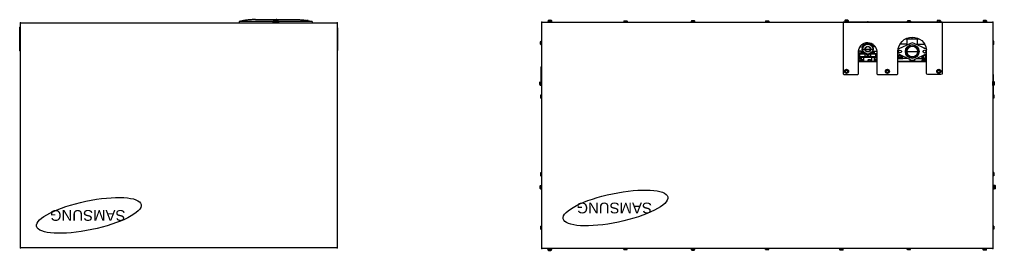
# Model space of a CAD drawing. Header units: millimetres. Extents: x -1305 to 107762, y -9150 to 56526.
# Drawn here: x 69840 to 72225, y 26356 to 26920 of the extents above; entities that cross this region are included whole.
import ezdxf

# ---------------------------------------------------------------- set-up
doc = ezdxf.new("R2010")
doc.units = ezdxf.units.MM
for name, color, linetype in [('DVM_OUTDOOR', 7, 'Continuous'), ('DVM_REPORT', 7, 'Continuous'), ('DVM_UNIT_BP', 7, 'Continuous'), ('DVM_UNIT_LP', 3, 'Continuous')]:
    doc.layers.add(name, color=color, linetype=linetype)
doc.styles.get("Standard").update_dxf_attribs({"font": 'arial.ttf'})

# ---------------------------------------------------------------- blocks, each defined once
blk = doc.blocks.new('OD_D_W_S_T')
at = {"layer": 'DVM_OUTDOOR', "color": 0, "linetype": 'Continuous'}
for p, q in [((-387, -274.5), (-387, 274.5)), ((-387, 274.5), (387, 274.5)), ((387, 274.5), (387, -274.5)), ((-387.9, -217.7), (-387.9, -207.2)), ((389, -217.7), (389, -207.2)), ((-387.9, -251.7), (-387.9, -217.7)), ((389, -251.7), (389, -217.7)), ((-387.9, -262.2), (-387.9, -251.7)), ((389, -262.2), (389, -251.7)), ((387, -274.5), (-387, -274.5)), ((-326.6, -274.5), (-326.6, -276.7)), ((-191.9, -282.5), (-286.5, -282.5)), ((-243.1, -277.5), (-231, -277.5)), ((-187.5, -282.5), (-191.9, -282.5)), ((-147.5, -276.7), (-147.5, -274.5))]:
    blk.add_line(p, q, dxfattribs=at)
for points in [[(-326.5, -276.9), (-326.5, -276.9, 0.004182), (-326.5, -276.9, 0.004129), (-326.5, -276.9, 0.004117), (-326.5, -276.9, 0.004158), (-326.5, -277, 0.004178), (-326.5, -277, 0.004193), (-326.5, -277, 0.004203), (-326.5, -277, 0.004223), (-326.5, -277, 0.004235), (-326.5, -277, 0.004253), (-326.5, -277, 0.004263), (-326.5, -277.1, 0.004277), (-326.5, -277.1, 0.00429), (-326.5, -277.1, 0.004312), (-326.5, -277.1, 0.00431), (-326.5, -277.1, 0.004296), (-326.5, -277.1, 0.004342), (-326.5, -277.2, 0.004443), (-326.4, -277.2, 0.004322), (-326.4, -277.2, 0.004043), (-326.4, -277.2, 0.004472), (-326.4, -277.2, 0.005345), (-326.4, -277.2, 0.004057), (-326.4, -277.3, 0.001386), (-326.4, -277.3, 0.00574), (-326.4, -277.3, 0.009896), (-326.4, -277.3, 0.004836), (-326.3, -277.3, 0.002557)], [(-325.8, -277.7), (-325.8, -277.7, -0.028493), (-325.8, -277.7, -0.022467), (-325.8, -277.7, -0.018074), (-325.8, -277.7, -0.01484), (-325.8, -277.7, -0.011976), (-325.8, -277.7, -0.009774), (-325.8, -277.7, -0.007947), (-325.8, -277.7, -0.006538), (-325.8, -277.7, -0.005362), (-325.8, -277.7, -0.004439), (-325.8, -277.7, -0.003666), (-325.8, -277.7, -0.003045), (-325.8, -277.7, -0.002524), (-325.8, -277.7, -0.002095), (-325.8, -277.7, -0.001736), (-325.8, -277.7, -0.001434), (-325.8, -277.7, -0.001181), (-325.8, -277.7, -0.000964), (-325.8, -277.7, -0.000783), (-325.8, -277.7, -0.000625), (-325.8, -277.7, -0.000494), (-325.8, -277.7, -0.000377), (-325.8, -277.7, -0.000281), (-325.8, -277.7, -0.000193), (-325.8, -277.7, -0.000123), (-325.8, -277.7, -0.000059), (-325.8, -277.7, -0.000005), (-325.8, -277.7, 0.000052), (-325.8, -277.7, 0.000081), (-325.8, -277.7, 0.000097), (-325.8, -277.7, 0.000157), (-325.8, -277.7, 0.000251), (-325.8, -277.7, 0.000174), (-325.8, -277.7, -0.000004), (-325.8, -277.7, 0.000342), (-325.8, -277.7, 0.000637), (-325.8, -277.7, 0.000281), (-325.8, -277.7, 0.000134)], [(-316, -279.8), (-315.9, -279.8, 0.00001), (-315.9, -279.8, 0.000011), (-315.8, -279.8, 0.000012), (-315.8, -279.8, 0.000013), (-315.7, -279.8, 0.000014), (-315.7, -279.9, 0.000015), (-315.6, -279.9, 0.000016), (-315.6, -279.9, 0.000018), (-315.5, -279.9, 0.000019), (-315.5, -279.9, 0.000021), (-315.4, -279.9, 0.000024), (-315.4, -279.9, 0.000026), (-315.4, -279.9, 0.000029), (-315.3, -279.9, 0.000033), (-315.3, -279.9, 0.000038), (-315.3, -279.9, 0.000043), (-315.2, -279.9, 0.00005), (-315.2, -279.9, 0.00006), (-315.2, -279.9, 0.00007), (-315.2, -279.9, 0.000078), (-315.1, -280, 0.000106), (-315.1, -280, 0.000164), (-315.1, -280, 0.000171), (-315.1, -280, 0.00007), (-315.1, -280, 0.000351), (-315.1, -280, 0.001446), (-315.1, -280, 0.002481), (-315.1, -280, 0.003655)], [(-316, -279.8), (-316, -279.8, 0.001607), (-316, -279.8, 0.001615), (-316, -279.8, 0.001636), (-316, -279.8, 0.001671), (-316, -279.8, 0.001701), (-316, -279.8, 0.001728), (-316, -279.8, 0.001755), (-316, -279.8, 0.001782), (-316, -279.8, 0.001808), (-316, -279.8, 0.001834), (-316, -279.8, 0.001858), (-316, -279.8, 0.001883), (-316, -279.8, 0.001906), (-316, -279.8, 0.001929), (-316, -279.8, 0.00195), (-316, -279.8, 0.001971), (-316, -279.8, 0.00199), (-316, -279.8, 0.00201), (-316, -279.8, 0.002027), (-316, -279.8, 0.002045), (-316, -279.8, 0.002059), (-316, -279.8, 0.002073), (-316, -279.8, 0.002087), (-316, -279.8, 0.002104), (-316, -279.8, 0.002109), (-316, -279.8, 0.002106), (-316, -279.8, 0.002133), (-316, -279.8, 0.002185), (-316, -279.8, 0.002127), (-316, -279.8, 0.001988), (-316, -279.8, 0.002201), (-316, -279.8, 0.002632), (-316, -279.8, 0.001991), (-316, -279.8, 0.000671), (-316, -279.8, 0.00282), (-316, -279.8, 0.004836), (-316, -279.8, 0.002346), (-316, -279.8, 0.001237)], [(-243.5, -276.5), (-243.3, -276.5, 0.000015), (-243, -276.5, 0.00002), (-242.8, -276.5, 0.000016), (-242.6, -276.5, 0.000001), (-242.4, -276.5, -0.000004), (-242.2, -276.5, 0), (-242, -276.5, 0.000001), (-241.8, -276.5, 0), (-241.5, -276.5, 0), (-241.3, -276.5, 0), (-241.1, -276.5, 0), (-240.9, -276.5, 0), (-240.7, -276.5, 0), (-240.5, -276.5, 0), (-240.3, -276.5, 0), (-240, -276.5, 0), (-239.8, -276.5, 0), (-239.6, -276.5, 0), (-239.4, -276.5, 0), (-239.2, -276.5, 0), (-239, -276.5, 0), (-238.7, -276.5, 0), (-238.5, -276.5, 0), (-238.3, -276.5, 0), (-238.1, -276.5, 0), (-237.9, -276.5, 0), (-237.7, -276.5, 0), (-237.5, -276.5, 0), (-237.2, -276.5, 0), (-237, -276.5, 0), (-236.8, -276.5, 0), (-236.6, -276.5, 0), (-236.4, -276.5, 0), (-236.2, -276.5, 0), (-236, -276.5, 0), (-235.7, -276.5, 0), (-235.5, -276.5, 0), (-235.3, -276.5, 0), (-235.1, -276.5, 0), (-234.9, -276.5, 0), (-234.7, -276.5, 0), (-234.5, -276.5, 0), (-234.2, -276.5, 0), (-234, -276.5, 0), (-233.8, -276.5, 0), (-233.6, -276.5, 0), (-233.4, -276.5, 0), (-233.2, -276.5, 0), (-232.9, -276.5, 0), (-232.7, -276.5, 0), (-232.5, -276.5, 0), (-232.3, -276.5, 0), (-232.1, -276.5, 0), (-231.9, -276.5, 0), (-231.7, -276.5, 0), (-231.4, -276.5, 0), (-231.1, -276.5, 0), (-230.6, -276.5, 0)], [(-161.1, -280.3), (-161.1, -280.3, 0.000245), (-161.1, -280.3, 0.000245), (-161.1, -280.3, 0.000246), (-161.1, -280.3, 0.000245), (-161.1, -280.3, 0.000245), (-161.1, -280.3, 0.000245), (-161.1, -280.3, 0.000245), (-161.1, -280.3, 0.000245), (-161.1, -280.3, 0.000245), (-161.1, -280.3, 0.000245), (-161.1, -280.3, 0.000245), (-161.1, -280.3, 0.000245), (-161.1, -280.3, 0.000245), (-161.1, -280.3, 0.000246), (-161.1, -280.3, 0.000245), (-161.1, -280.3, 0.000244), (-161.1, -280.3, 0.000246), (-161.1, -280.3, 0.000251), (-161.1, -280.3, 0.000244), (-161.1, -280.3, 0.000228), (-161.1, -280.3, 0.000251), (-161.1, -280.3, 0.000299), (-161.1, -280.3, 0.000227), (-161.1, -280.3, 0.000079), (-161.1, -280.3, 0.00032), (-161.1, -280.3, 0.000551), (-161.1, -280.3, 0.00027), (-161.1, -280.3, 0.000143)]]:
    blk.add_lwpolyline(points, format="xyb", dxfattribs=at)
for centre, start, end in [((-385.9, -207.2), 123.367, 180), ((387, -207.2), 0, 90), ((-385.9, -262.2), 180, 235.8342), ((387, -262.2), 270, 0)]:
    blk.add_arc(centre, 2, start, end, dxfattribs=at)
blk.add_ellipse((219.5, 195.4), major_axis=(127.7, 26.7), ratio=0.271084, dxfattribs=at)
for points, knots in [([(-326.6, -276.7), (-326.6, -276.7), (-326.6, -276.8), (-326.6, -276.8), (-326.6, -276.9), (-326.5, -276.9), (-326.5, -276.9), (-326.5, -276.9), (-326.5, -276.9), (-326.5, -276.9), (-326.5, -276.9)], [0, 0, 0, 0, 0.164639, 0.283464, 0.502136, 0.689341, 0.845225, 0.89511, 0.937994, 1, 1, 1, 1]), ([(-326.3, -277.3), (-326.3, -277.4), (-326.2, -277.5), (-326, -277.6), (-325.9, -277.7), (-325.8, -277.7), (-325.8, -277.7), (-325.8, -277.7), (-325.8, -277.7), (-325.8, -277.7), (-325.8, -277.7), (-325.8, -277.7), (-325.8, -277.7), (-325.8, -277.7), (-325.8, -277.7), (-325.8, -277.7), (-325.8, -277.7), (-325.8, -277.7)], [0.2695913, 0.2695913, 0.2695913, 0.2695913, 0.4738375, 0.4738375, 0.909794, 0.909794, 1, 1, 1, 1.0194008, 1.0369526, 1.0613094, 1.084388, 1.1049384, 1.1219876, 1.1364573, 1.157002, 1.157002, 1.157002, 1.157002]), ([(-325.8, -277.7), (-325.8, -277.7), (-325.8, -277.7), (-325.8, -277.7), (-325.8, -277.7), (-325.8, -277.7), (-325.8, -277.7), (-325.7, -277.7), (-325.6, -277.7), (-325.1, -277.7), (-324.5, -277.7), (-323.1, -277.6), (-322.2, -277.6), (-320.3, -277.6), (-319.2, -277.6), (-316.7, -277.6), (-315.3, -277.6), (-312.4, -277.7), (-310.9, -277.7), (-308.1, -277.7), (-306.9, -277.7), (-304.8, -277.7), (-304, -277.7), (-302.7, -277.7), (-302.3, -277.7), (-301.4, -277.7), (-301, -277.7), (-298.9, -277.7), (-297.2, -277.7), (-293.7, -277.7), (-291.9, -277.7), (-287.1, -277.7), (-284.1, -277.7), (-274.5, -277.7), (-267.9, -277.7), (-255.4, -277.7), (-249.4, -277.7), (-243.5, -277.7)], [43.278172, 43.278172, 43.278172, 43.278172, 43.455022, 43.455022, 44.104087, 44.104087, 44.729936, 44.729936, 46.610989, 46.610989, 50.939833, 50.939833, 54.579022, 54.579022, 58.219817, 58.219817, 61.857315, 61.857315, 65.4896, 65.4896, 68.210833, 68.210833, 70.023933, 70.023933, 70.929991, 70.929991, 71.845978, 71.845978, 75.537547, 75.537547, 79.407561, 79.407561, 86.019808, 86.019808, 100.34559, 100.34559, 113.22556, 113.22556, 113.22556, 113.22556]), ([(-316, -279.8), (-315, -280), (-315.4, -279.9), (-316.8, -279.6), (-319, -279.2), (-320.8, -278.9), (-325.8, -277.7)], [15.751301, 15.751301, 15.751301, 15.751301, 19.213904, 22.443723, 25.884432, 29.480317, 29.480317, 29.480317, 29.480317]), ([(-316, -279.8), (-315.9, -279.8), (-315.3, -279.9), (-314.1, -280.1), (-313.2, -280.3), (-313.1, -280.3)], [2.040781, 2.040781, 2.040781, 2.040781, 5.165639, 8.289454, 8.709571, 8.709571, 8.709571, 8.709571]), ([(-286.5, -282.5), (-288.4, -282.5), (-292.2, -282.4), (-297.6, -282.1), (-302.5, -281.7), (-306.9, -281.2), (-310.6, -280.7), (-313.4, -280.3), (-315.3, -279.9), (-315.9, -279.8), (-316, -279.8)], [2, 2, 2, 2, 5.247564, 8.495875, 11.744923, 14.995537, 18.24793, 21.502182, 24.758537, 28.015983, 28.015983, 28.015983, 28.015983]), ([(-243.5, -277.7), (-243.5, -277.8), (-243.5, -277.9), (-243.5, -278.2), (-243.6, -278.4), (-243.6, -278.6)], [2, 2, 2, 2, 3.545602, 3.545602, 7.580246, 7.580246, 7.580246, 7.580246]), ([(-243.6, -278.6), (-243.6, -278.8), (-243.3, -279.2), (-241.9, -279.6), (-239.6, -279.9), (-236.9, -280), (-234.3, -279.9), (-232.1, -279.6), (-230.8, -279.2), (-230.5, -278.8), (-230.5, -278.6)], [2, 2, 2, 2, 5.057719, 8.754032, 12.45049, 15.908381, 19.394991, 22.84482, 26.35689, 29.476455, 29.476455, 29.476455, 29.476455]), ([(-243.5, -277.7), (-243.5, -277.6), (-243.5, -277.5), (-243.5, -277.2), (-243.5, -277), (-243.5, -276.7)], [2, 2, 2, 2, 2.460606, 2.460606, 3, 3, 3, 3]), ([(-230.6, -276.7), (-230.6, -276.9), (-230.6, -277.1), (-230.6, -277.5), (-230.5, -277.6), (-230.5, -277.7)], [2, 2, 2, 2, 2.461153, 2.461153, 3, 3, 3, 3]), ([(-230.5, -277.7), (-218, -277.7), (-205.5, -277.7), (-189.7, -277.7), (-186.5, -277.7), (-181.7, -277.7), (-180.1, -277.7), (-176.7, -277.7), (-175, -277.7), (-172.9, -277.7), (-172.5, -277.7), (-171.8, -277.7), (-171.5, -277.7), (-170.3, -277.7), (-169.5, -277.7), (-167.1, -277.7), (-165.5, -277.7), (-162.5, -277.7), (-161, -277.6), (-158.3, -277.6), (-157, -277.6), (-154.6, -277.6), (-153.6, -277.6), (-151.7, -277.6), (-150.9, -277.6), (-149.6, -277.7), (-149.1, -277.7), (-148.5, -277.7), (-148.3, -277.7), (-148.3, -277.7), (-148.3, -277.7), (-148.3, -277.7), (-148.3, -277.7), (-148.3, -277.7)], [2.380621, 2.380621, 2.380621, 2.380621, 29.61868, 29.61868, 36.628206, 36.628206, 40.132736, 40.132736, 43.862151, 43.862151, 44.75247, 44.75247, 45.410547, 45.410547, 47.165252, 47.165252, 50.677562, 50.677562, 54.191779, 54.191779, 57.705934, 57.705934, 61.239619, 61.239619, 64.771762, 64.771762, 68.305221, 68.305221, 71.616386, 71.616386, 72.056909, 72.056909, 72.35377, 72.35377, 72.35377, 72.35377]), ([(-230.5, -278.6), (-230.5, -278.4), (-230.5, -278.2), (-230.5, -277.9), (-230.5, -277.8), (-230.5, -277.7)], [2.982342, 2.982342, 2.982342, 2.982342, 7.017075, 7.017075, 8.563121, 8.563121, 8.563121, 8.563121]), ([(-187.5, -282.5), (-185.9, -282.5), (-182.4, -282.4), (-177.1, -282.2), (-171.9, -281.8), (-168.9, -281.4), (-167.6, -281.3)], [2.016711, 2.016711, 2.016711, 2.016711, 5.240108, 8.479257, 11.718096, 14.958807, 14.958807, 14.958807, 14.958807]), ([(-164.7, -280.9), (-164.7, -280.9), (-164.4, -280.8), (-163.5, -280.7), (-162.1, -280.5), (-161.1, -280.3), (-161.2, -280.3)], [2, 2, 2, 2, 2.986452, 3.970905, 4.95145, 5.930013, 5.930013, 5.930013, 5.930013]), ([(-155.5, -279.3), (-155.5, -279.3), (-154.6, -279.1), (-152.9, -278.8), (-152.1, -278.6), (-150.3, -278.2), (-149.4, -278), (-148.3, -277.7)], [0, 0, 0, 0, 0.458367, 0.458367, 0.732019, 0.732019, 1, 1, 1, 1]), ([(-148.3, -277.7), (-148.2, -277.7), (-148.1, -277.6), (-148, -277.6), (-147.9, -277.5), (-147.6, -277)], [0, 0, 0, 0, 0.7725091, 0.7725091, 0.8862115, 0.8862115, 0.8862115, 0.8862115]), ([(-147.6, -277), (-147.6, -277), (-147.5, -277), (-147.5, -276.8), (-147.5, -276.8), (-147.5, -276.7)], [0, 0, 0, 0, 0.72528, 0.72528, 1, 1, 1, 1])]:
    blk.add_open_spline(points, degree=3, knots=knots, dxfattribs=at)
for points in [[(-243.5, -276.7), (-243.5, -276.7), (-243.5, -276.6), (-243.5, -276.5)], [(-230.6, -276.5), (-230.6, -276.6), (-230.6, -276.7), (-230.6, -276.7)], [(-167.6, -281.3), (-166.6, -281.1), (-165.7, -281), (-164.7, -280.9)], [(-161.2, -280.3), (-159.3, -280), (-157.4, -279.7), (-155.5, -279.3)]]:
    blk.add_open_spline(points, degree=3, dxfattribs=at)
at = {"layer": 'DVM_UNIT_BP'}
for p in [(-387, 274.5), (387, 274.5), (-387, -274.5), (387, -274.5)]:
    blk.add_point(p, dxfattribs=at)
at = {"layer": 'DVM_UNIT_LP', "color": 1}
blk.add_point((-239.2, -282.5), dxfattribs=at)
at = {"layer": 'DVM_OUTDOOR', "color": 0, "linetype": 'Continuous'}
blk.add_text('SAMSUNG', height=26.14, dxfattribs=at).set_placement((130.2, 182.5))
blk = doc.blocks.new('OD_D_W_B_T')
at = {"layer": 'DVM_OUTDOOR', "color": 0}
for p, q in [((-536.5, 276.7), (-536.5, 276.3)), ((-526.8, 277), (-536.2, 277)), ((-536.2, 276), (-526.8, 276)), ((-535.5, 279.4), (-535.5, 277)), ((-533.5, 279.4), (-533.5, 277)), ((-533.5, 277), (-533.5, 276)), ((-529.5, 279.4), (-529.5, 277)), ((-529.5, 276), (-529.5, 277)), ((-527.5, 279.4), (-527.5, 277)), ((-526.5, 276.3), (-526.5, 276.7)), ((-350.3, 278.4), (-350.3, 276)), ((-348.3, 278.4), (-348.3, 276)), ((-344.2, 278.4), (-344.2, 276)), ((-342.2, 278.4), (-342.2, 276)), ((-186.5, 276.7), (-186.5, 276.3)), ((-176.8, 277), (-186.2, 277)), ((-186.2, 276), (-176.8, 276)), ((-185.5, 279.4), (-185.5, 277)), ((-183.5, 279.4), (-183.5, 277)), ((-179.5, 279.4), (-179.5, 277)), ((-177.5, 279.4), (-177.5, 277)), ((-176.5, 276.3), (-176.5, 276.7)), ((-4, 278.4), (-4, 276)), ((-2, 278.4), (-2, 276)), ((2, 278.4), (2, 276)), ((4, 278.4), (4, 276)), ((176.5, 276.3), (176.5, 276.7)), ((176.8, 277), (186.2, 277)), ((186.2, 276), (176.8, 276)), ((177.5, 279.4), (177.5, 277)), ((179.5, 279.4), (179.5, 277)), ((183.5, 279.4), (183.5, 277)), ((185.5, 279.4), (185.5, 277)), ((186.5, 276.7), (186.5, 276.3)), ((342.2, 278.4), (342.2, 276)), ((344.2, 278.4), (344.2, 276)), ((348.3, 278.4), (348.3, 276)), ((350.3, 278.4), (350.3, 276)), ((526.5, 277.3), (526.5, 277.7)), ((526.8, 278), (536.2, 278)), ((536.2, 277), (526.8, 277)), ((527.5, 280.4), (527.5, 278)), ((529.5, 280.4), (529.5, 278)), ((529.5, 276), (529.5, 277)), ((533.5, 280.4), (533.5, 278)), ((533.5, 277), (533.5, 276)), ((535.5, 280.4), (535.5, 278)), ((536.5, 277.7), (536.5, 277.3)), ((-553.2, 229.4), (-551, 229.4)), ((-553.2, 227.4), (-551, 227.4)), ((-553.2, 223.4), (-551, 223.4)), ((-553.2, 221.4), (-551, 221.4)), ((553.2, 229.4), (551, 229.4)), ((553.2, 227.4), (551, 227.4)), ((553.2, 223.4), (551, 223.4)), ((553.2, 221.4), (551, 221.4)), ((-557, 130.6), (-554.6, 130.6)), ((-557, 128.6), (-554.6, 128.6)), ((-557, 124.6), (-554.6, 124.6)), ((-557, 122.6), (-554.6, 122.6)), ((-554.6, 121.9), (-554.6, 131.3)), ((-554.3, 131.6), (-553.9, 131.6)), ((-553.9, 121.6), (-554.3, 121.6)), ((-553.6, 131.3), (-553.6, 121.9)), ((-553.6, 128.6), (-551, 128.6)), ((-551, 124.6), (-553.6, 124.6)), ((551.4, 131.6), (551, 131.6)), ((551, 121.6), (551.4, 121.6)), ((551.7, 121.9), (551.7, 131.3)), ((554.1, 130.6), (551.7, 130.6)), ((554.1, 128.6), (551.7, 128.6)), ((554.1, 124.6), (551.7, 124.6)), ((554.1, 122.6), (551.7, 122.6)), ((-553.2, 99), (-551, 99)), ((-553.2, 97), (-551, 97)), ((553.2, 99), (551, 99)), ((553.2, 97), (551, 97)), ((-553.2, 93), (-551, 93)), ((-553.2, 91), (-551, 91)), ((553.2, 93), (551, 93)), ((553.2, 91), (551, 91)), ((-553.2, -91), (-552.1, -91)), ((-553.2, -93), (-552.8, -93)), ((-552.8, -92.5), (-552.8, -122.6)), ((552.9, -91), (551, -91)), ((552.9, -93), (551, -93)), ((-553.2, -97), (-552.8, -97)), ((-553.2, -99), (-552.8, -99)), ((552.9, -97), (551, -97)), ((552.9, -99), (551, -99)), ((-554.4, -122.6), (-552, -122.6)), ((-554.4, -124.6), (-552, -124.6)), ((-554.4, -128.6), (-552, -128.6)), ((-554.4, -130.6), (-552, -130.6)), ((-552.8, -130.6), (-552.8, -147.5)), ((-552, -131.3), (-552, -121.9)), ((-551.7, -121.6), (-551.3, -121.6)), ((-551.3, -131.6), (-551.7, -131.6)), ((-551, -121.9), (-551, -131.3)), ((551.7, -124.6), (551, -124.6)), ((551.7, -128.6), (551, -128.6)), ((551.7, -121.9), (551.7, -131.3)), ((552.4, -121.6), (552, -121.6)), ((552, -131.6), (552.4, -131.6)), ((552.3, -133), (552.3, -167)), ((552.7, -131.3), (552.7, -121.9)), ((555.1, -122.6), (552.7, -122.6)), ((555.1, -124.6), (552.7, -124.6)), ((555.1, -128.6), (552.7, -128.6)), ((555.1, -130.6), (552.7, -130.6)), ((-427.1, -148.9), (-424.1, -148)), ((-427.1, -151), (-427.1, -148.9)), ((-427.1, -277), (-427.1, -151)), ((-424.1, -148), (-392.3, -148)), ((-392.3, -148), (-390.2, -148.9)), ((-390.2, -148.9), (-389.3, -151)), ((-389.3, -151), (-389.3, -209.7)), ((-389.3, -180), (-319.3, -180)), ((-319.3, -180.4), (-389.3, -180.4)), ((-365, -187.4), (-389.3, -187.4)), ((-389.3, -187.8), (-377.3, -187.8)), ((-377.3, -189), (-389.3, -189)), ((-387.3, -198.1), (-358.6, -184.4)), ((-387.2, -189), (-387.2, -194.3)), ((-387.1, -181.3), (-387.1, -180.9)), ((-386.8, -180.6), (-377.4, -180.6)), ((-377.4, -181.6), (-386.8, -181.6)), ((-386.1, -184), (-386.1, -181.6)), ((-384.1, -181.6), (-384.1, -180.6)), ((-384.1, -184), (-384.1, -181.6)), ((-381.4, -189), (-381.4, -194.3)), ((-380.1, -180.6), (-380.1, -181.6)), ((-380.1, -184), (-380.1, -181.6)), ((-378.6, -189), (-378.6, -193.9)), ((-378.1, -184), (-378.1, -181.6)), ((-377.3, -187.8), (-377.3, -189)), ((-377.1, -180.9), (-377.1, -181.3)), ((-359.4, -184.7), (-359.4, -180.4)), ((-350, -184.4), (-321.4, -198.1)), ((-349.3, -180.4), (-349.3, -184.7)), ((-343.7, -187.4), (-319.3, -187.4)), ((-331.3, -187.8), (-331.3, -189)), ((-319.3, -187.8), (-331.3, -187.8)), ((-331.3, -189), (-319.3, -189)), ((-330.1, -189), (-330.1, -193.9)), ((-327.2, -189), (-327.2, -194.3)), ((-321.4, -189), (-321.4, -194.3)), ((-223.3, -180), (-267.8, -180)), ((-267.8, -180.4), (-223.3, -180.4)), ((-223.3, -190.4), (-267.8, -190.4)), ((-267.6, -186.8), (-266.8, -182.8)), ((-267.6, -190.4), (-267.6, -186.8)), ((-261.6, -186.8), (-267.6, -186.8)), ((-266.8, -182.8), (-262.3, -182.8)), ((-262.3, -182.8), (-261.6, -186.8)), ((-261.6, -186.8), (-261.6, -190.4)), ((-255.1, -180.4), (-255.1, -190.4)), ((-254.6, -180.9), (-254.6, -180.5)), ((-244.9, -181.2), (-254.3, -181.2)), ((-253.6, -183.6), (-253.6, -181.2)), ((-251.6, -181.2), (-251.6, -180.4)), ((-251.6, -183.6), (-251.6, -181.2)), ((-247.6, -180.4), (-247.6, -181.2)), ((-247.6, -183.6), (-247.6, -181.2)), ((-245.6, -183.6), (-245.6, -181.2)), ((-244.6, -180.5), (-244.6, -180.9)), ((-236.1, -180.4), (-236.1, -190.4)), ((-228.8, -182.8), (-229.6, -186.8)), ((-229.6, -186.8), (-223.6, -186.8)), ((-229.6, -190.4), (-229.6, -186.8)), ((-224.3, -182.8), (-228.8, -182.8)), ((-223.6, -186.8), (-224.3, -182.8)), ((-223.6, -186.8), (-223.6, -190.4)), ((-389.3, -194.3), (-379.4, -194.3)), ((-389.3, -195), (-380.9, -195)), ((-382.6, -213), (-388.3, -213)), ((-387.3, -210.7), (-358.6, -224.4)), ((-339.3, -204.4), (-369.3, -204.4)), ((-350, -224.4), (-321.4, -210.7)), ((-319.3, -194.3), (-329.2, -194.3)), ((-319.3, -195), (-327.8, -195)), ((-223.3, -192.4), (-267.8, -192.4)), ((-267.8, -198.4), (-252, -198.4)), ((-267.8, -198.8), (-257.6, -198.8)), ((-257.6, -200), (-267.8, -200)), ((-258.8, -205.3), (-267.8, -205.3)), ((-267.5, -205.3), (-267.5, -200)), ((-265.4, -192.4), (-265.4, -198.4)), ((-261.7, -200), (-261.7, -205.3)), ((-230.6, -210.4), (-260.6, -210.4)), ((-258.8, -200), (-258.8, -205.3)), ((-245.6, -195.2), (-258.7, -202.8)), ((-258.7, -202.8), (-258.7, -218)), ((-257.6, -198.8), (-257.6, -200)), ((-252, -193), (-251, -192.5)), ((-252, -198.4), (-252, -193)), ((-251, -192.5), (-240, -192.5)), ((-232.4, -202.8), (-245.6, -195.2)), ((-240, -192.5), (-239, -193)), ((-239, -193), (-239, -198.4)), ((-239, -198.4), (-223.3, -198.4)), ((-223.3, -198.8), (-233.6, -198.8)), ((-233.6, -198.8), (-233.6, -200)), ((-233.6, -200), (-223.3, -200)), ((-232.4, -200), (-232.4, -205.3)), ((-232.4, -218), (-232.4, -202.8)), ((-232.4, -205.3), (-223.3, -205.3)), ((-229.5, -200), (-229.5, -205.3)), ((-225.7, -198.4), (-225.7, -192.4)), ((-223.7, -205.3), (-223.7, -200)), ((-553.2, -221.4), (-551, -221.4)), ((-553.2, -223.4), (-551, -223.4)), ((-553.2, -227.4), (-551, -227.4)), ((-553.2, -229.4), (-551, -229.4)), ((-367, -222.2), (-384.5, -222.2)), ((-337.8, -235.3), (-370.8, -235.3)), ((-367, -220.4), (-367, -235.3)), ((-354.3, -235.3), (-354.3, -239.4)), ((-341.6, -220.4), (-341.6, -235.3)), ((-341.6, -222.2), (-324.2, -222.2)), ((-264.1, -216.1), (-258.7, -216.1)), ((-258.7, -218), (-245.6, -225.6)), ((-258.4, -222.2), (-255.6, -222.2)), ((-255.6, -219.8), (-255.6, -223.9)), ((-245.6, -225.6), (-232.4, -218)), ((-235.6, -219.8), (-235.6, -223.9)), ((-226.3, -216.1), (-232.4, -216.1)), ((553.2, -221.4), (551, -221.4)), ((553.2, -223.4), (551, -223.4)), ((553.2, -227.4), (551, -227.4)), ((553.2, -229.4), (551, -229.4)), ((-536.5, -276.7), (-536.5, -276.3)), ((-536.2, -276), (-526.8, -276)), ((-526.8, -277), (-536.2, -277)), ((-535.5, -279.4), (-535.5, -277)), ((-533.5, -277), (-533.5, -276)), ((-533.5, -279.4), (-533.5, -277)), ((-529.5, -276), (-529.5, -277)), ((-529.5, -279.4), (-529.5, -277)), ((-527.5, -279.4), (-527.5, -277)), ((-526.5, -276.3), (-526.5, -276.7)), ((-185.6, -277), (-427.1, -277)), ((-423.1, -279.7), (-423.1, -277.3)), ((-421.1, -279.7), (-421.1, -277.3)), ((-417.1, -279.7), (-417.1, -277.3)), ((-415.1, -279.7), (-415.1, -277.3)), ((-350.3, -278.4), (-350.3, -277)), ((-348.3, -278.4), (-348.3, -277)), ((-344.2, -278.4), (-344.2, -277)), ((-342.2, -278.4), (-342.2, -277)), ((-198.6, -277.7), (-198.6, -277.3)), ((-198.3, -277), (-188.9, -277)), ((-188.9, -278), (-198.3, -278)), ((-197.6, -280.4), (-197.6, -278)), ((-195.6, -280.4), (-195.6, -278)), ((-191.6, -280.4), (-191.6, -278)), ((-189.6, -280.4), (-189.6, -278)), ((-188.6, -277.3), (-188.6, -277.7)), ((-4, -278.4), (-4, -276)), ((-2, -278.4), (-2, -276)), ((2, -278.4), (2, -276)), ((4, -278.4), (4, -276)), ((176.5, -276.3), (176.5, -276.7)), ((186.2, -276), (176.8, -276)), ((176.8, -277), (186.2, -277)), ((177.5, -279.4), (177.5, -277)), ((179.5, -279.4), (179.5, -277)), ((183.5, -279.4), (183.5, -277)), ((185.5, -279.4), (185.5, -277)), ((186.5, -276.7), (186.5, -276.3)), ((342.2, -278.4), (342.2, -276)), ((344.2, -278.4), (344.2, -276)), ((348.3, -278.4), (348.3, -276)), ((350.3, -278.4), (350.3, -276)), ((526.5, -277.3), (526.5, -277.7)), ((536.2, -277), (526.8, -277)), ((526.8, -278), (536.2, -278)), ((527.5, -280.4), (527.5, -278)), ((529.5, -276), (529.5, -277)), ((529.5, -280.4), (529.5, -278)), ((533.5, -277), (533.5, -276)), ((533.5, -280.4), (533.5, -278)), ((535.5, -280.4), (535.5, -278)), ((536.5, -277.7), (536.5, -277.3))]:
    blk.add_line(p, q, dxfattribs=at)
blk.add_lwpolyline([(551, 276), (551, -276), (-551, -276), (-551, 276)], close=True, dxfattribs=at)
for points in [[(-535.5, 279.4), (-534.5, 280), (-528.5, 280), (-527.5, 279.4)], [(-350.3, 278.4), (-349.2, 279), (-343.2, 279), (-342.2, 278.4)], [(-185.5, 279.4), (-184.5, 280), (-178.5, 280), (-177.5, 279.4)], [(4, 278.4), (3, 279), (-3, 279), (-4, 278.4)], [(185.5, 279.4), (184.5, 280), (178.5, 280), (177.5, 279.4)], [(350.3, 278.4), (349.2, 279), (343.2, 279), (342.2, 278.4)], [(535.5, 280.4), (534.5, 281), (528.5, 281), (527.5, 280.4)], [(-553.2, 221.4), (-553.8, 222.4), (-553.8, 228.4), (-553.2, 229.4)], [(553.2, 221.4), (553.8, 222.4), (553.8, 228.4), (553.2, 229.4)], [(-557, 130.6), (-557.6, 129.6), (-557.6, 123.6), (-557, 122.6)], [(554.1, 130.6), (554.7, 129.6), (554.7, 123.6), (554.1, 122.6)], [(-553.2, 91), (-553.8, 92), (-553.8, 98), (-553.2, 99)], [(553.2, 91), (553.8, 92), (553.8, 98), (553.2, 99)], [(-553.2, -99), (-553.8, -98), (-553.8, -92), (-553.2, -91)], [(552.9, -91), (553.5, -92), (553.5, -98), (552.9, -99)], [(-554.4, -122.6), (-555, -123.6), (-555, -129.6), (-554.4, -130.6)], [(555.1, -122.6), (555.7, -123.6), (555.7, -129.6), (555.1, -130.6)], [(-417.1, -152.5), (-421.1, -152.5), (-423.1, -156), (-421.1, -159.5), (-417.1, -159.5), (-415.1, -156), (-417.1, -152.5)], [(-291.5, -152.5), (-295.6, -152.5), (-297.6, -156), (-295.6, -159.5), (-291.5, -159.5), (-289.5, -156), (-291.5, -152.5)], [(-191.6, -152.5), (-195.6, -152.5), (-197.6, -156), (-195.6, -159.5), (-191.6, -159.5), (-189.6, -156), (-191.6, -152.5)], [(-386.1, -184), (-385.1, -184.6), (-379.1, -184.6), (-378.1, -184)], [(-253.6, -183.6), (-252.6, -184.2), (-246.6, -184.2), (-245.6, -183.6)], [(-553.2, -221.4), (-553.8, -222.4), (-553.8, -228.4), (-553.2, -229.4)], [(553.2, -221.4), (553.8, -222.4), (553.8, -228.4), (553.2, -229.4)], [(-535.5, -279.4), (-534.5, -280), (-528.5, -280), (-527.5, -279.4)], [(-423.1, -279.7), (-422.1, -280.3), (-416.1, -280.3), (-415.1, -279.7)], [(-350.3, -278.4), (-349.2, -279), (-343.2, -279), (-342.2, -278.4)], [(-197.6, -280.4), (-196.6, -281), (-190.6, -281), (-189.6, -280.4)], [(4, -278.4), (3, -279), (-3, -279), (-4, -278.4)], [(185.5, -279.4), (184.5, -280), (178.5, -280), (177.5, -279.4)], [(350.3, -278.4), (349.2, -279), (343.2, -279), (342.2, -278.4)], [(535.5, -280.4), (534.5, -281), (528.5, -281), (527.5, -280.4)]]:
    blk.add_lwpolyline(points, dxfattribs=at)
blk.add_lwpolyline([(-185.6, -277), (-185.6, -151, 0.198912), (-186.5, -148.9, 0.198912), (-188.6, -148), (-220.3, -148, 0.198912), (-222.4, -148.9, 0.198912), (-223.3, -151), (-223.3, -205.3, -0.426357), (-245.6, -226.6, -0.378621), (-267.8, -205.3), (-267.8, -151, 0.20271), (-268.7, -148.9, 0.191334), (-270.8, -148), (-316.3, -148, 0.198912), (-318.5, -148.9, 0.198912), (-319.3, -151), (-319.3, -204.4, -0.414211), (-354.3, -239.4, -0.367336), (-389.3, -209.7, -1.177492)], format="xyb", dxfattribs=at)
for centre, radius in [((-419.1, -156), 5), ((-419.1, -156), 3), ((-293.5, -156), 5), ((-293.5, -156), 3), ((-193.6, -156), 5), ((-193.6, -156), 3), ((-354.3, -204.4), 16.8), ((-354.3, -204.4), 14.3), ((-384.3, -204.4), 3.6), ((-354.3, -204.4), 13.1), ((-324.3, -204.4), 3.54), ((-245.6, -210.4), 13.2), ((-245.6, -210.4), 12.1), ((-245.6, -210.4), 7), ((-245.6, -210.4), 6)]:
    blk.add_circle(centre, radius, dxfattribs=at)
for centre, radius, start, end in [((-536.2, 276.7), 0.3, 90, 180), ((-536.2, 276.3), 0.3, 180, 270), ((-534.5, 277.9), 1.79, 55.62, 124.3743), ((-531.5, 273), 6.69, 72.4156, 107.5873), ((-528.5, 278), 1.74, 57.6124, 125.1886), ((-526.8, 276.7), 0.3, 360, 90), ((-526.8, 276.3), 0.3, 270, 0), ((-349.3, 276.9), 1.79, 55.62, 124.3743), ((-346.2, 272), 6.69, 72.4156, 107.5873), ((-343.2, 277), 1.74, 57.6124, 125.1886), ((-186.2, 276.7), 0.3, 90, 180), ((-186.2, 276.3), 0.3, 180, 270), ((-184.5, 277.9), 1.79, 55.62, 124.3743), ((-181.5, 273), 6.69, 72.4156, 107.5873), ((-178.5, 278), 1.74, 57.6124, 125.1886), ((-176.8, 276.7), 0.3, 360, 90), ((-176.8, 276.3), 0.3, 270, 0), ((-3, 277), 1.74, 54.8114, 122.3876), ((0, 272), 6.69, 72.4127, 107.5844), ((3, 276.9), 1.79, 55.6257, 124.38), ((176.8, 276.7), 0.3, 90, 180), ((176.8, 276.3), 0.3, 180, 270), ((178.5, 278), 1.74, 54.8114, 122.3876), ((181.5, 273), 6.69, 72.4127, 107.5844), ((184.5, 277.9), 1.79, 55.6257, 124.38), ((186.2, 276.7), 0.3, 360, 90), ((186.2, 276.3), 0.3, 270, 0), ((343.2, 277), 1.74, 54.8114, 122.3876), ((346.2, 272), 6.69, 72.4127, 107.5844), ((349.3, 276.9), 1.79, 55.6257, 124.38), ((526.8, 277.7), 0.3, 90, 180), ((526.8, 277.3), 0.3, 180, 270), ((528.5, 279), 1.74, 54.8114, 122.3876), ((531.5, 274), 6.69, 72.4127, 107.5844), ((534.5, 278.9), 1.79, 55.6257, 124.38), ((536.2, 277.7), 0.3, 360, 90), ((536.2, 277.3), 0.3, 270, 0), ((-551.8, 228.4), 1.74, 147.6124, 215.1886), ((-546.8, 225.4), 6.69, 162.4156, 197.5873), ((-551.7, 222.4), 1.79, 145.62, 214.3743), ((551.8, 228.4), 1.74, 324.8114, 32.3876), ((546.8, 225.4), 6.69, 342.4127, 17.5844), ((551.7, 222.4), 1.79, 325.6257, 34.38), ((-555.5, 129.6), 1.79, 145.6257, 214.38), ((-550.6, 126.6), 6.69, 162.4127, 197.5844), ((-555.6, 123.6), 1.74, 144.8114, 212.3876), ((-554.3, 131.3), 0.3, 90, 180), ((-554.3, 121.9), 0.3, 180, 270), ((-553.9, 131.3), 0.3, 360, 90), ((-553.9, 121.9), 0.3, 270, 0), ((551.4, 131.3), 0.3, 0, 90), ((551.4, 121.9), 0.3, 270, 0), ((552.6, 129.6), 1.79, 325.62, 34.3743), ((547.7, 126.6), 6.69, 342.4156, 17.5873), ((552.7, 123.6), 1.74, 327.6124, 35.1886), ((-551.8, 98), 1.74, 147.6124, 215.1886), ((-546.8, 95), 6.69, 162.4156, 197.5873), ((551.8, 98), 1.74, 324.8114, 32.3876), ((546.8, 95), 6.69, 342.4127, 17.5844), ((-551.7, 92), 1.79, 145.62, 214.3743), ((551.7, 92), 1.79, 325.6257, 34.38), ((-551.8, -92), 1.74, 147.6124, 215.1886), ((-546.8, -95), 6.69, 162.4156, 197.5873), ((-550.8, -92.5), 2, 95.7392, 180), ((551.4, -92), 1.79, 325.62, 34.3743), ((546.5, -95), 6.69, 342.4156, 17.5873), ((-551.7, -98), 1.79, 145.62, 214.3743), ((-550.8, -103), 2, 95.7392, 180), ((551.5, -98), 1.74, 327.6124, 35.1886), ((-552.9, -123.6), 1.79, 145.6257, 214.38), ((-548, -126.6), 6.69, 162.4127, 197.5844), ((-553, -129.6), 1.74, 144.8114, 212.3876), ((-550.8, -137), 2, 180, 264.2608), ((-551.7, -121.9), 0.3, 90, 180), ((-551.7, -131.3), 0.3, 180, 270), ((-551.3, -121.9), 0.3, 360, 90), ((-551.3, -131.3), 0.3, 270, 0), ((550.3, -133), 2, 0, 69.5127), ((552, -121.9), 0.3, 90, 180), ((552, -131.3), 0.3, 180, 270), ((552.4, -121.9), 0.3, 0, 90), ((552.4, -131.3), 0.3, 270, 0), ((553.6, -123.6), 1.79, 325.62, 34.3743), ((548.7, -126.6), 6.69, 342.4156, 17.5873), ((553.7, -129.6), 1.74, 327.6124, 35.1886), ((-550.8, -147.5), 2, 180, 264.2608), ((-387.7, -187.4), 0.4, 270, 0), ((-386.8, -180.9), 0.3, 90, 180), ((-386.8, -181.3), 0.3, 180, 270), ((-385.1, -182.5), 1.79, 235.6257, 304.38), ((-382.1, -177.6), 6.69, 252.4127, 287.5844), ((-380.9, -187.4), 0.4, 180, 270), ((-379.1, -182.6), 1.74, 234.8114, 302.3876), ((-377.4, -180.9), 0.3, 360, 90), ((-377.4, -181.3), 0.3, 270, 0), ((-354.3, -193.4), 10, 64.4761, 115.5249), ((-327.7, -187.4), 0.4, 270, 0), ((-320.9, -187.4), 0.4, 180, 270), ((-254.3, -180.9), 0.3, 180, 270), ((-252.6, -182.1), 1.79, 235.6257, 304.38), ((-249.6, -177.2), 6.69, 252.4127, 287.5844), ((-246.6, -182.2), 1.74, 234.8114, 302.3876), ((-244.9, -180.9), 0.3, 270, 0), ((-230.4, -180), 5.5, 184.1706, 281.8836), ((-230.4, -180), 4, 185.7392, 291.0994), ((-230.4, -180), 3, 187.6623, 352.3377), ((-230.4, -180), 4, 315.573, 354.2609), ((-230.4, -180), 5.5, 329.3967, 355.8294), ((550.3, -167), 2, 290.4873, 360), ((-384.3, -204.4), 7, 115.0122, 135.5864), ((-384.3, -204.4), 7, 224.4136, 244.9878), ((-324.3, -204.4), 7, 44.4136, 64.9878), ((-324.3, -204.4), 7, 295.0122, 315.5864), ((-268, -198.4), 0.4, 292.0243, 360), ((-261.2, -198.4), 0.4, 180, 270), ((-230, -198.4), 0.4, 270, 360), ((-223.2, -198.4), 0.4, 180, 247.9757), ((-551.7, -222.4), 1.79, 145.6257, 214.38), ((-546.8, -225.4), 6.69, 162.4127, 197.5844), ((-551.8, -228.4), 1.74, 144.8114, 212.3876), ((-354.3, -215.4), 10, 244.477, 295.5233), ((551.7, -222.4), 1.79, 325.62, 34.3743), ((546.8, -225.4), 6.69, 342.4156, 17.5873), ((551.8, -228.4), 1.74, 327.6124, 35.1886), ((-536.2, -276.3), 0.3, 90, 180), ((-536.2, -276.7), 0.3, 180, 270), ((-534.5, -277.9), 1.79, 235.6257, 304.38), ((-531.5, -273), 6.69, 252.4127, 287.5844), ((-528.5, -278), 1.74, 234.8114, 302.3876), ((-526.8, -276.3), 0.3, 360, 90), ((-526.8, -276.7), 0.3, 270, 0), ((-422.1, -278.2), 1.79, 235.6257, 304.38), ((-419.1, -273.3), 6.69, 252.4127, 287.5844), ((-416.1, -278.3), 1.74, 234.8114, 302.3876), ((-349.3, -276.9), 1.79, 235.6257, 304.38), ((-346.2, -272), 6.69, 252.4127, 287.5844), ((-343.2, -277), 1.74, 234.8114, 302.3876), ((-198.3, -277.3), 0.3, 90, 180), ((-198.3, -277.7), 0.3, 180, 270), ((-196.6, -278.9), 1.79, 235.6257, 304.38), ((-193.6, -274), 6.69, 252.4127, 287.5844), ((-190.6, -279), 1.74, 234.8114, 302.3876), ((-188.9, -277.3), 0.3, 360, 90), ((-188.9, -277.7), 0.3, 270, 0), ((-3, -277), 1.74, 237.6124, 305.1886), ((0, -272), 6.69, 252.4156, 287.5873), ((3, -276.9), 1.79, 235.62, 304.3743), ((176.8, -276.3), 0.3, 90, 180), ((176.8, -276.7), 0.3, 180, 270), ((178.5, -278), 1.74, 237.6124, 305.1886), ((181.5, -273), 6.69, 252.4156, 287.5873), ((184.5, -277.9), 1.79, 235.62, 304.3743), ((186.2, -276.3), 0.3, 360, 90), ((186.2, -276.7), 0.3, 270, 0), ((343.2, -277), 1.74, 237.6124, 305.1886), ((346.2, -272), 6.69, 252.4156, 287.5873), ((349.3, -276.9), 1.79, 235.62, 304.3743), ((526.8, -277.3), 0.3, 90, 180), ((526.8, -277.7), 0.3, 180, 270), ((528.5, -279), 1.74, 237.6124, 305.1886), ((531.5, -274), 6.69, 252.4156, 287.5873), ((534.5, -278.9), 1.79, 235.62, 304.3743), ((536.2, -277.3), 0.3, 360, 90), ((536.2, -277.7), 0.3, 270, 0)]:
    blk.add_arc(centre, radius, start, end, dxfattribs=at)
at = {"layer": 'DVM_OUTDOOR', "color": 0, "linetype": 'Continuous'}
blk.add_ellipse((371, 177.2), major_axis=(127.7, 26.7), ratio=0.271084, dxfattribs=at)
at = {"layer": 'DVM_UNIT_BP'}
for p in [(-551, 276), (551, 276), (-551, -276), (551, -276)]:
    blk.add_point(p, dxfattribs=at)
at = {"layer": 'DVM_UNIT_LP', "color": 1}
blk.add_point((-245.6, -277), dxfattribs=at)
at = {"layer": 'DVM_OUTDOOR', "color": 0, "linetype": 'Continuous'}
blk.add_text('SAMSUNG', height=26.14, dxfattribs=at).set_placement((281.7, 164.3))

msp = doc.modelspace()

# ---------------------------------------------------------------- block references
at = {"layer": 'DVM_REPORT', "color": 0, "rotation": 180}
for name, p in [('OD_D_W_S_T', (70229, 26637.5)), ('OD_D_W_B_T', (71667, 26637.5))]:
    msp.add_blockref(name, p, dxfattribs=at)

doc.saveas('drawing.dxf')
